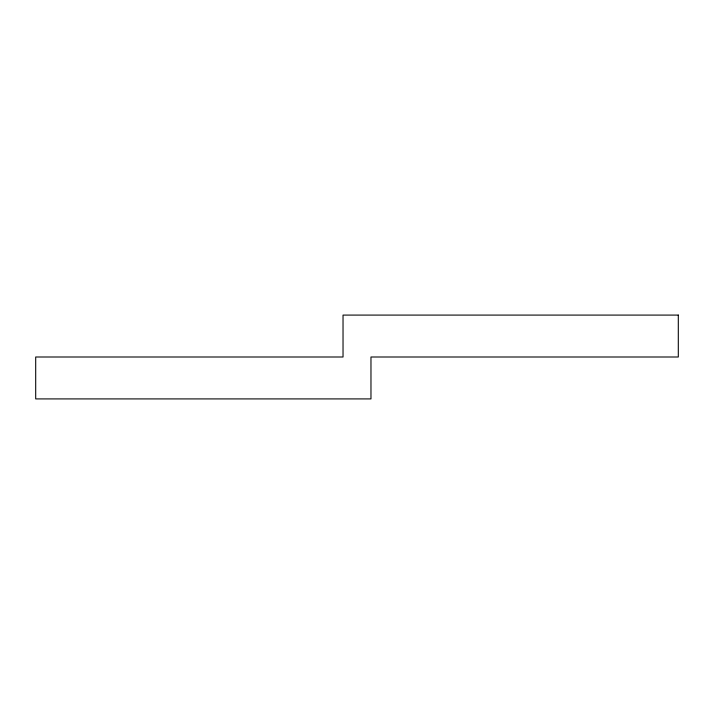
<?xml version="1.0" encoding="UTF-8"?>
<svg xmlns="http://www.w3.org/2000/svg" width="714" height="714" viewBox="0 0 714 714"><rect width="100%" height="100%" fill="white"/><g stroke="black" fill="none" stroke-linecap="round" stroke-linejoin="round"><path stroke-width="1.07" d="M678.3 315.088L343.032 315.088L343.032 357L35.7 357L35.7 398.912L370.968 398.912L370.968 357L678.3 357L678.3 315.088"/></g></svg>
